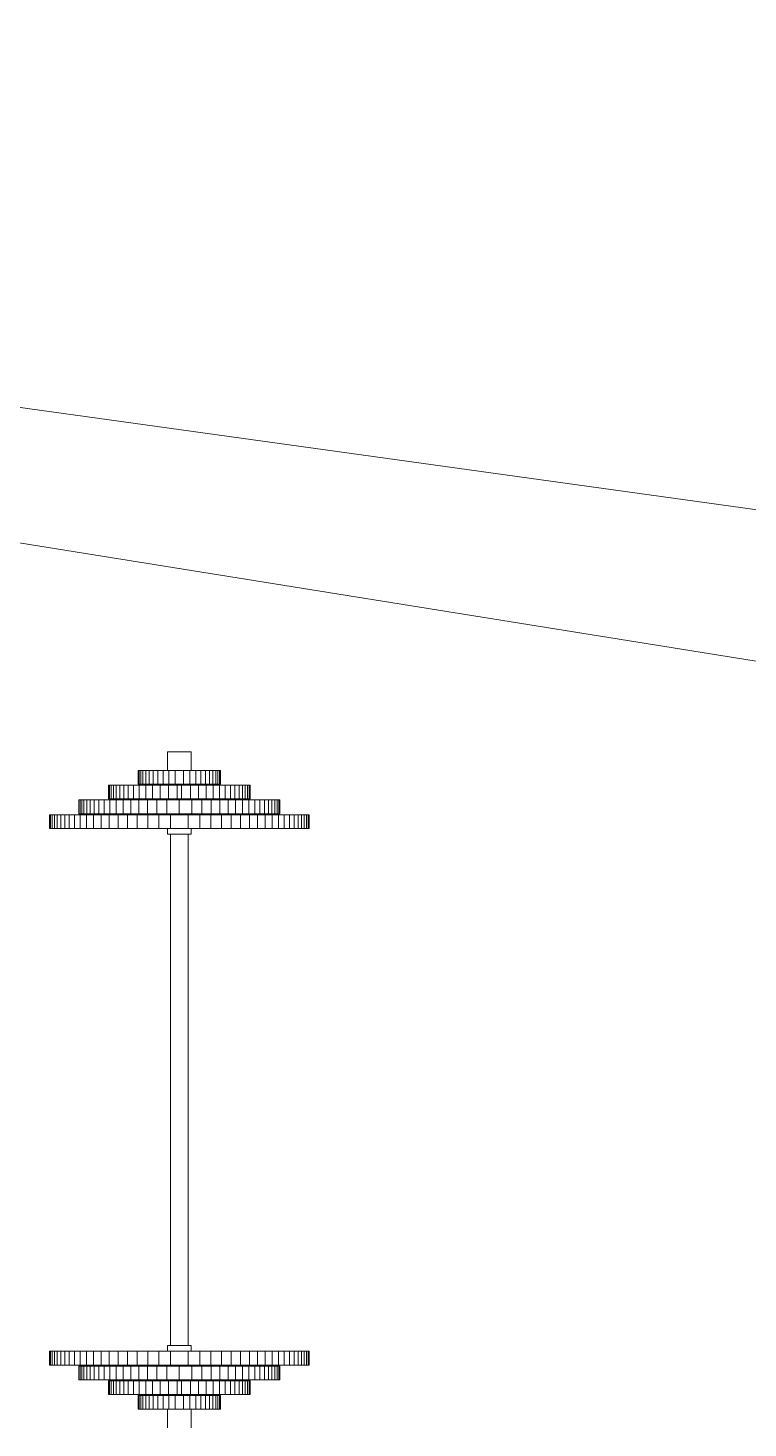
# Model space of a CAD drawing. Header units: metres. Extents: x -2 to 3328848, y -2 to 2725060.
# Drawn here: x 1663053.47 to 1663065.67, y 1362447.41 to 1362471.12 of the extents above; entities that cross this region are included whole.
import ezdxf

# ---------------------------------------------------------------- set-up
doc = ezdxf.new("R2010")
doc.units = ezdxf.units.M
doc.layers.add('ICT_TOMAS', color=1, linetype='Continuous', lineweight=0)
doc.layers.add('muebles', color=253, linetype='Continuous', lineweight=0)

msp = doc.modelspace()

# ---------------------------------------------------------------- linework, layer by layer
at = {"layer": 'ICT_TOMAS'}
for points in [[(1663007.058, 1362471.122), (1663132.637, 1362453.685)], [(1663007.058, 1362469.827), (1663132.818, 1362449.64), (1663141.198, 1362449.64), (1663141.198, 1362451.001)]]:
    msp.add_lwpolyline(points, dxfattribs=at)
at = {"layer": 'muebles'}
for p, q in [((1663055.836, 1362458.863), (1663055.836, 1362458.546)), ((1663055.836, 1362458.863), (1663056.232, 1362458.863)), ((1663056.134, 1362458.863), (1663055.934, 1362458.863)), ((1663056.232, 1362458.863), (1663056.232, 1362458.546)), ((1663055.334, 1362458.546), (1663056.134, 1362458.546)), ((1663055.334, 1362458.546), (1663055.334, 1362458.313)), ((1663055.352, 1362458.546), (1663055.352, 1362458.313)), ((1663055.38, 1362458.546), (1663055.38, 1362458.313)), ((1663055.418, 1362458.546), (1663055.418, 1362458.313)), ((1663055.466, 1362458.546), (1663055.466, 1362458.313)), ((1663055.524, 1362458.546), (1663055.524, 1362458.313)), ((1663055.592, 1362458.546), (1663055.592, 1362458.313)), ((1663055.67, 1362458.546), (1663055.67, 1362458.313)), ((1663055.758, 1362458.546), (1663055.758, 1362458.313)), ((1663055.856, 1362458.546), (1663055.856, 1362458.313)), ((1663056.734, 1362458.546), (1663055.934, 1362458.546)), ((1663055.964, 1362458.546), (1663055.964, 1362458.313)), ((1663056.105, 1362458.546), (1663056.105, 1362458.313)), ((1663056.213, 1362458.546), (1663056.213, 1362458.313)), ((1663056.311, 1362458.546), (1663056.311, 1362458.313)), ((1663056.399, 1362458.546), (1663056.399, 1362458.313)), ((1663056.477, 1362458.546), (1663056.477, 1362458.313)), ((1663056.545, 1362458.546), (1663056.545, 1362458.313)), ((1663056.603, 1362458.546), (1663056.603, 1362458.313)), ((1663056.651, 1362458.546), (1663056.651, 1362458.313)), ((1663056.689, 1362458.546), (1663056.689, 1362458.313)), ((1663056.717, 1362458.546), (1663056.717, 1362458.313)), ((1663056.734, 1362458.546), (1663056.734, 1362458.313)), ((1663054.834, 1362458.296), (1663054.834, 1362458.063)), ((1663056.034, 1362458.296), (1663054.834, 1362458.296)), ((1663054.852, 1362458.296), (1663054.852, 1362458.063)), ((1663054.88, 1362458.296), (1663054.88, 1362458.063)), ((1663054.918, 1362458.296), (1663054.918, 1362458.063)), ((1663054.966, 1362458.296), (1663054.966, 1362458.063)), ((1663055.024, 1362458.296), (1663055.024, 1362458.063)), ((1663055.092, 1362458.296), (1663055.092, 1362458.063)), ((1663055.17, 1362458.296), (1663055.17, 1362458.063)), ((1663055.258, 1362458.296), (1663055.258, 1362458.063)), ((1663056.034, 1362458.313), (1663055.334, 1362458.313)), ((1663055.356, 1362458.296), (1663055.356, 1362458.063)), ((1663055.464, 1362458.296), (1663055.464, 1362458.063)), ((1663055.582, 1362458.296), (1663055.582, 1362458.063)), ((1663055.71, 1362458.296), (1663055.71, 1362458.063)), ((1663055.836, 1362458.313), (1663055.836, 1362458.296)), ((1663055.848, 1362458.296), (1663055.848, 1362458.063)), ((1663055.934, 1362458.313), (1663056.134, 1362458.313)), ((1663056.134, 1362458.313), (1663055.934, 1362458.313)), ((1663055.996, 1362458.296), (1663055.996, 1362458.063)), ((1663056.034, 1362458.313), (1663056.734, 1362458.313)), ((1663056.034, 1362458.296), (1663057.234, 1362458.296)), ((1663056.073, 1362458.296), (1663056.073, 1362458.063)), ((1663056.221, 1362458.296), (1663056.221, 1362458.063)), ((1663056.232, 1362458.313), (1663056.232, 1362458.296)), ((1663056.359, 1362458.296), (1663056.359, 1362458.063)), ((1663056.487, 1362458.296), (1663056.487, 1362458.063)), ((1663056.605, 1362458.296), (1663056.605, 1362458.063)), ((1663056.713, 1362458.296), (1663056.713, 1362458.063)), ((1663056.811, 1362458.296), (1663056.811, 1362458.063)), ((1663056.899, 1362458.296), (1663056.899, 1362458.063)), ((1663056.977, 1362458.296), (1663056.977, 1362458.063)), ((1663057.045, 1362458.296), (1663057.045, 1362458.063)), ((1663057.103, 1362458.296), (1663057.103, 1362458.063)), ((1663057.151, 1362458.296), (1663057.151, 1362458.063)), ((1663057.189, 1362458.296), (1663057.189, 1362458.063)), ((1663057.217, 1362458.296), (1663057.217, 1362458.063)), ((1663057.234, 1362458.296), (1663057.234, 1362458.063)), ((1663054.334, 1362458.046), (1663054.334, 1362457.813)), ((1663054.834, 1362458.046), (1663054.334, 1362458.046)), ((1663054.352, 1362458.046), (1663054.352, 1362457.813)), ((1663054.38, 1362458.046), (1663054.38, 1362457.813)), ((1663054.418, 1362458.046), (1663054.418, 1362457.813)), ((1663054.466, 1362458.046), (1663054.466, 1362457.813)), ((1663054.524, 1362458.046), (1663054.524, 1362457.813)), ((1663054.592, 1362458.046), (1663054.592, 1362457.813)), ((1663054.67, 1362458.046), (1663054.67, 1362457.813)), ((1663054.758, 1362458.046), (1663054.758, 1362457.813)), ((1663056.034, 1362458.063), (1663054.834, 1362458.063)), ((1663056.034, 1362458.046), (1663054.834, 1362458.046)), ((1663054.856, 1362458.046), (1663054.856, 1362457.813)), ((1663054.964, 1362458.046), (1663054.964, 1362457.813)), ((1663055.082, 1362458.046), (1663055.082, 1362457.813)), ((1663055.21, 1362458.046), (1663055.21, 1362457.813)), ((1663055.348, 1362458.046), (1663055.348, 1362457.813)), ((1663055.496, 1362458.046), (1663055.496, 1362457.813)), ((1663055.654, 1362458.046), (1663055.654, 1362457.813)), ((1663055.822, 1362458.046), (1663055.822, 1362457.813)), ((1663055.836, 1362458.063), (1663055.836, 1362458.046)), ((1663056.034, 1362458.063), (1663057.234, 1362458.063)), ((1663056.034, 1362458.046), (1663056.034, 1362457.813)), ((1663056.034, 1362458.046), (1663057.234, 1362458.046)), ((1663056.232, 1362458.063), (1663056.232, 1362458.046)), ((1663056.247, 1362458.046), (1663056.247, 1362457.813)), ((1663056.415, 1362458.046), (1663056.415, 1362457.813)), ((1663056.573, 1362458.046), (1663056.573, 1362457.813)), ((1663056.721, 1362458.046), (1663056.721, 1362457.813)), ((1663056.859, 1362458.046), (1663056.859, 1362457.813)), ((1663056.987, 1362458.046), (1663056.987, 1362457.813)), ((1663057.105, 1362458.046), (1663057.105, 1362457.813)), ((1663057.213, 1362458.046), (1663057.213, 1362457.813)), ((1663057.234, 1362458.046), (1663057.734, 1362458.046)), ((1663057.311, 1362458.046), (1663057.311, 1362457.813)), ((1663057.399, 1362458.046), (1663057.399, 1362457.813)), ((1663057.477, 1362458.046), (1663057.477, 1362457.813)), ((1663057.545, 1362458.046), (1663057.545, 1362457.813)), ((1663057.603, 1362458.046), (1663057.603, 1362457.813)), ((1663057.651, 1362458.046), (1663057.651, 1362457.813)), ((1663057.689, 1362458.046), (1663057.689, 1362457.813)), ((1663057.717, 1362458.046), (1663057.717, 1362457.813)), ((1663057.734, 1362458.046), (1663057.734, 1362457.813)), ((1663054.334, 1362457.796), (1663053.834, 1362457.796)), ((1663053.834, 1362457.796), (1663053.834, 1362457.563)), ((1663053.852, 1362457.796), (1663053.852, 1362457.563)), ((1663053.88, 1362457.796), (1663053.88, 1362457.563)), ((1663053.918, 1362457.796), (1663053.918, 1362457.563)), ((1663053.966, 1362457.796), (1663053.966, 1362457.563)), ((1663054.024, 1362457.796), (1663054.024, 1362457.563)), ((1663054.092, 1362457.796), (1663054.092, 1362457.563)), ((1663054.17, 1362457.796), (1663054.17, 1362457.563)), ((1663054.258, 1362457.796), (1663054.258, 1362457.563)), ((1663054.834, 1362457.813), (1663054.334, 1362457.813)), ((1663054.834, 1362457.796), (1663054.334, 1362457.796)), ((1663054.356, 1362457.796), (1663054.356, 1362457.563)), ((1663054.464, 1362457.796), (1663054.464, 1362457.563)), ((1663054.582, 1362457.796), (1663054.582, 1362457.563)), ((1663054.71, 1362457.796), (1663054.71, 1362457.563)), ((1663056.034, 1362457.813), (1663054.834, 1362457.813)), ((1663056.034, 1362457.796), (1663054.834, 1362457.796)), ((1663054.848, 1362457.796), (1663054.848, 1362457.563)), ((1663054.996, 1362457.796), (1663054.996, 1362457.563)), ((1663055.154, 1362457.796), (1663055.154, 1362457.563)), ((1663055.322, 1362457.796), (1663055.322, 1362457.563)), ((1663055.5, 1362457.796), (1663055.5, 1362457.563)), ((1663055.688, 1362457.796), (1663055.688, 1362457.563)), ((1663055.836, 1362457.813), (1663055.836, 1362457.796)), ((1663055.886, 1362457.796), (1663055.886, 1362457.563)), ((1663056.034, 1362457.813), (1663057.234, 1362457.813)), ((1663056.034, 1362457.796), (1663057.234, 1362457.796)), ((1663056.183, 1362457.796), (1663056.183, 1362457.563)), ((1663056.232, 1362457.813), (1663056.232, 1362457.796)), ((1663056.381, 1362457.796), (1663056.381, 1362457.563)), ((1663056.569, 1362457.796), (1663056.569, 1362457.563)), ((1663056.747, 1362457.796), (1663056.747, 1362457.563)), ((1663056.915, 1362457.796), (1663056.915, 1362457.563)), ((1663057.073, 1362457.796), (1663057.073, 1362457.563)), ((1663057.221, 1362457.796), (1663057.221, 1362457.563)), ((1663057.234, 1362457.813), (1663057.734, 1362457.813)), ((1663057.234, 1362457.796), (1663057.734, 1362457.796)), ((1663057.359, 1362457.796), (1663057.359, 1362457.563)), ((1663057.487, 1362457.796), (1663057.487, 1362457.563)), ((1663057.605, 1362457.796), (1663057.605, 1362457.563)), ((1663057.713, 1362457.796), (1663057.713, 1362457.563)), ((1663057.734, 1362457.796), (1663058.234, 1362457.796)), ((1663057.811, 1362457.796), (1663057.811, 1362457.563)), ((1663057.899, 1362457.796), (1663057.899, 1362457.563)), ((1663057.977, 1362457.796), (1663057.977, 1362457.563)), ((1663058.045, 1362457.796), (1663058.045, 1362457.563)), ((1663058.103, 1362457.796), (1663058.103, 1362457.563)), ((1663058.151, 1362457.796), (1663058.151, 1362457.563)), ((1663058.189, 1362457.796), (1663058.189, 1362457.563)), ((1663058.217, 1362457.796), (1663058.217, 1362457.563)), ((1663058.234, 1362457.796), (1663058.234, 1362457.563)), ((1663054.834, 1362457.563), (1663053.834, 1362457.563)), ((1663056.034, 1362457.563), (1663054.834, 1362457.563)), ((1663055.836, 1362457.465), (1663055.836, 1362457.563)), ((1663056.034, 1362457.563), (1663057.234, 1362457.563)), ((1663056.232, 1362457.465), (1663056.232, 1362457.563)), ((1663057.234, 1362457.563), (1663058.234, 1362457.563)), ((1663056.034, 1362457.465), (1663055.836, 1362457.465)), ((1663055.886, 1362448.806), (1663055.886, 1362457.465)), ((1663055.886, 1362457.465), (1663055.886, 1362448.806)), ((1663055.886, 1362449.48), (1663055.886, 1362457.465)), ((1663056.034, 1362457.465), (1663056.232, 1362457.465)), ((1663056.182, 1362449.48), (1663056.182, 1362457.465)), ((1663056.182, 1362449.48), (1663056.182, 1362457.465)), ((1663055.886, 1362456.792), (1663055.886, 1362448.806)), ((1663056.182, 1362456.792), (1663056.182, 1362448.806)), ((1663056.182, 1362456.792), (1663056.182, 1362448.806)), ((1663056.034, 1362448.806), (1663055.836, 1362448.806)), ((1663055.836, 1362448.806), (1663055.836, 1362448.708)), ((1663055.836, 1362448.806), (1663055.836, 1362448.708)), ((1663056.034, 1362448.806), (1663055.836, 1362448.806)), ((1663056.034, 1362448.806), (1663056.232, 1362448.806)), ((1663056.034, 1362448.806), (1663056.232, 1362448.806)), ((1663056.232, 1362448.806), (1663056.232, 1362448.708)), ((1663056.232, 1362448.806), (1663056.232, 1362448.708)), ((1663054.834, 1362448.708), (1663053.834, 1362448.708)), ((1663053.834, 1362448.475), (1663053.834, 1362448.708)), ((1663053.834, 1362448.475), (1663053.834, 1362448.708)), ((1663054.834, 1362448.708), (1663053.834, 1362448.708)), ((1663053.852, 1362448.475), (1663053.852, 1362448.708)), ((1663053.852, 1362448.475), (1663053.852, 1362448.708)), ((1663053.88, 1362448.475), (1663053.88, 1362448.708)), ((1663053.88, 1362448.475), (1663053.88, 1362448.708)), ((1663053.918, 1362448.475), (1663053.918, 1362448.708)), ((1663053.918, 1362448.475), (1663053.918, 1362448.708)), ((1663053.966, 1362448.475), (1663053.966, 1362448.708)), ((1663053.966, 1362448.475), (1663053.966, 1362448.708)), ((1663054.024, 1362448.475), (1663054.024, 1362448.708)), ((1663054.024, 1362448.475), (1663054.024, 1362448.708)), ((1663054.092, 1362448.475), (1663054.092, 1362448.708)), ((1663054.092, 1362448.475), (1663054.092, 1362448.708)), ((1663054.17, 1362448.475), (1663054.17, 1362448.708)), ((1663054.17, 1362448.475), (1663054.17, 1362448.708)), ((1663054.258, 1362448.475), (1663054.258, 1362448.708)), ((1663054.258, 1362448.475), (1663054.258, 1362448.708)), ((1663054.356, 1362448.475), (1663054.356, 1362448.708)), ((1663054.356, 1362448.475), (1663054.356, 1362448.708)), ((1663054.464, 1362448.475), (1663054.464, 1362448.708)), ((1663054.464, 1362448.475), (1663054.464, 1362448.708)), ((1663054.582, 1362448.475), (1663054.582, 1362448.708)), ((1663054.582, 1362448.475), (1663054.582, 1362448.708)), ((1663054.71, 1362448.475), (1663054.71, 1362448.708)), ((1663054.71, 1362448.475), (1663054.71, 1362448.708)), ((1663056.034, 1362448.708), (1663054.834, 1362448.708)), ((1663056.034, 1362448.708), (1663054.834, 1362448.708)), ((1663054.848, 1362448.475), (1663054.848, 1362448.708)), ((1663054.848, 1362448.475), (1663054.848, 1362448.708)), ((1663054.996, 1362448.475), (1663054.996, 1362448.708)), ((1663054.996, 1362448.475), (1663054.996, 1362448.708)), ((1663055.154, 1362448.475), (1663055.154, 1362448.708)), ((1663055.154, 1362448.475), (1663055.154, 1362448.708)), ((1663055.322, 1362448.475), (1663055.322, 1362448.708)), ((1663055.322, 1362448.475), (1663055.322, 1362448.708)), ((1663055.5, 1362448.475), (1663055.5, 1362448.708)), ((1663055.688, 1362448.475), (1663055.688, 1362448.708)), ((1663055.886, 1362448.475), (1663055.886, 1362448.708)), ((1663055.886, 1362448.475), (1663055.886, 1362448.708)), ((1663056.034, 1362448.708), (1663057.234, 1362448.708)), ((1663056.034, 1362448.708), (1663057.234, 1362448.708)), ((1663056.183, 1362448.475), (1663056.183, 1362448.708)), ((1663056.183, 1362448.475), (1663056.183, 1362448.708)), ((1663056.381, 1362448.475), (1663056.381, 1362448.708)), ((1663056.569, 1362448.475), (1663056.569, 1362448.708)), ((1663056.569, 1362448.475), (1663056.569, 1362448.708)), ((1663056.747, 1362448.475), (1663056.747, 1362448.708)), ((1663056.747, 1362448.475), (1663056.747, 1362448.708)), ((1663056.915, 1362448.475), (1663056.915, 1362448.708)), ((1663056.915, 1362448.475), (1663056.915, 1362448.708)), ((1663057.073, 1362448.475), (1663057.073, 1362448.708)), ((1663057.073, 1362448.475), (1663057.073, 1362448.708)), ((1663057.221, 1362448.475), (1663057.221, 1362448.708)), ((1663057.221, 1362448.475), (1663057.221, 1362448.708)), ((1663057.234, 1362448.708), (1663058.234, 1362448.708)), ((1663057.234, 1362448.708), (1663058.234, 1362448.708)), ((1663057.359, 1362448.475), (1663057.359, 1362448.708)), ((1663057.359, 1362448.475), (1663057.359, 1362448.708)), ((1663057.487, 1362448.475), (1663057.487, 1362448.708)), ((1663057.487, 1362448.475), (1663057.487, 1362448.708)), ((1663057.605, 1362448.475), (1663057.605, 1362448.708)), ((1663057.605, 1362448.475), (1663057.605, 1362448.708)), ((1663057.713, 1362448.475), (1663057.713, 1362448.708)), ((1663057.713, 1362448.475), (1663057.713, 1362448.708)), ((1663057.811, 1362448.475), (1663057.811, 1362448.708)), ((1663057.811, 1362448.475), (1663057.811, 1362448.708)), ((1663057.899, 1362448.475), (1663057.899, 1362448.708)), ((1663057.899, 1362448.475), (1663057.899, 1362448.708)), ((1663057.977, 1362448.475), (1663057.977, 1362448.708)), ((1663057.977, 1362448.475), (1663057.977, 1362448.708)), ((1663058.045, 1362448.475), (1663058.045, 1362448.708)), ((1663058.045, 1362448.475), (1663058.045, 1362448.708)), ((1663058.103, 1362448.475), (1663058.103, 1362448.708)), ((1663058.103, 1362448.475), (1663058.103, 1362448.708)), ((1663058.151, 1362448.475), (1663058.151, 1362448.708)), ((1663058.151, 1362448.475), (1663058.151, 1362448.708)), ((1663058.189, 1362448.475), (1663058.189, 1362448.708)), ((1663058.189, 1362448.475), (1663058.189, 1362448.708)), ((1663058.217, 1362448.475), (1663058.217, 1362448.708)), ((1663058.217, 1362448.475), (1663058.217, 1362448.708)), ((1663058.234, 1362448.475), (1663058.234, 1362448.708)), ((1663058.234, 1362448.475), (1663058.234, 1362448.708)), ((1663054.334, 1362448.475), (1663053.834, 1362448.475)), ((1663054.334, 1362448.475), (1663053.834, 1362448.475)), ((1663054.834, 1362448.475), (1663054.334, 1362448.475)), ((1663054.834, 1362448.475), (1663054.334, 1362448.475)), ((1663054.834, 1362448.458), (1663054.334, 1362448.458)), ((1663054.334, 1362448.225), (1663054.334, 1362448.458)), ((1663054.334, 1362448.225), (1663054.334, 1362448.458)), ((1663054.834, 1362448.458), (1663054.334, 1362448.458)), ((1663054.352, 1362448.225), (1663054.352, 1362448.458)), ((1663054.352, 1362448.225), (1663054.352, 1362448.458)), ((1663054.38, 1362448.225), (1663054.38, 1362448.458)), ((1663054.38, 1362448.225), (1663054.38, 1362448.458)), ((1663054.418, 1362448.225), (1663054.418, 1362448.458)), ((1663054.418, 1362448.225), (1663054.418, 1362448.458)), ((1663054.466, 1362448.225), (1663054.466, 1362448.458)), ((1663054.466, 1362448.225), (1663054.466, 1362448.458)), ((1663054.524, 1362448.225), (1663054.524, 1362448.458)), ((1663054.524, 1362448.225), (1663054.524, 1362448.458)), ((1663054.592, 1362448.225), (1663054.592, 1362448.458)), ((1663054.592, 1362448.225), (1663054.592, 1362448.458)), ((1663054.67, 1362448.225), (1663054.67, 1362448.458)), ((1663054.67, 1362448.225), (1663054.67, 1362448.458)), ((1663054.758, 1362448.225), (1663054.758, 1362448.458)), ((1663054.758, 1362448.225), (1663054.758, 1362448.458)), ((1663056.034, 1362448.475), (1663054.834, 1362448.475)), ((1663056.034, 1362448.475), (1663054.834, 1362448.475)), ((1663056.034, 1362448.458), (1663054.834, 1362448.458)), ((1663056.034, 1362448.458), (1663054.834, 1362448.458)), ((1663054.856, 1362448.225), (1663054.856, 1362448.458)), ((1663054.856, 1362448.225), (1663054.856, 1362448.458)), ((1663054.964, 1362448.225), (1663054.964, 1362448.458)), ((1663054.964, 1362448.225), (1663054.964, 1362448.458)), ((1663055.082, 1362448.225), (1663055.082, 1362448.458)), ((1663055.082, 1362448.225), (1663055.082, 1362448.458)), ((1663055.21, 1362448.225), (1663055.21, 1362448.458)), ((1663055.21, 1362448.225), (1663055.21, 1362448.458)), ((1663055.348, 1362448.225), (1663055.348, 1362448.458)), ((1663055.348, 1362448.225), (1663055.348, 1362448.458)), ((1663055.496, 1362448.225), (1663055.496, 1362448.458)), ((1663055.654, 1362448.225), (1663055.654, 1362448.458)), ((1663055.822, 1362448.225), (1663055.822, 1362448.458)), ((1663055.822, 1362448.225), (1663055.822, 1362448.458)), ((1663055.836, 1362448.458), (1663055.836, 1362448.475)), ((1663055.836, 1362448.458), (1663055.836, 1362448.475)), ((1663056.034, 1362448.475), (1663057.234, 1362448.475)), ((1663056.034, 1362448.475), (1663057.234, 1362448.475)), ((1663056.034, 1362448.458), (1663057.234, 1362448.458)), ((1663056.034, 1362448.225), (1663056.034, 1362448.458)), ((1663056.034, 1362448.458), (1663057.234, 1362448.458)), ((1663056.232, 1362448.458), (1663056.232, 1362448.475)), ((1663056.247, 1362448.225), (1663056.247, 1362448.458)), ((1663056.415, 1362448.225), (1663056.415, 1362448.458)), ((1663056.573, 1362448.225), (1663056.573, 1362448.458)), ((1663056.573, 1362448.225), (1663056.573, 1362448.458)), ((1663056.721, 1362448.225), (1663056.721, 1362448.458)), ((1663056.721, 1362448.225), (1663056.721, 1362448.458)), ((1663056.859, 1362448.225), (1663056.859, 1362448.458)), ((1663056.859, 1362448.225), (1663056.859, 1362448.458)), ((1663056.987, 1362448.225), (1663056.987, 1362448.458)), ((1663056.987, 1362448.225), (1663056.987, 1362448.458)), ((1663057.105, 1362448.225), (1663057.105, 1362448.458)), ((1663057.105, 1362448.225), (1663057.105, 1362448.458)), ((1663057.213, 1362448.225), (1663057.213, 1362448.458)), ((1663057.213, 1362448.225), (1663057.213, 1362448.458)), ((1663057.234, 1362448.475), (1663057.734, 1362448.475)), ((1663057.234, 1362448.475), (1663057.734, 1362448.475)), ((1663057.234, 1362448.458), (1663057.734, 1362448.458)), ((1663057.234, 1362448.458), (1663057.734, 1362448.458)), ((1663057.311, 1362448.225), (1663057.311, 1362448.458)), ((1663057.311, 1362448.225), (1663057.311, 1362448.458)), ((1663057.399, 1362448.225), (1663057.399, 1362448.458)), ((1663057.399, 1362448.225), (1663057.399, 1362448.458)), ((1663057.477, 1362448.225), (1663057.477, 1362448.458)), ((1663057.477, 1362448.225), (1663057.477, 1362448.458)), ((1663057.545, 1362448.225), (1663057.545, 1362448.458)), ((1663057.545, 1362448.225), (1663057.545, 1362448.458)), ((1663057.603, 1362448.225), (1663057.603, 1362448.458)), ((1663057.603, 1362448.225), (1663057.603, 1362448.458)), ((1663057.651, 1362448.225), (1663057.651, 1362448.458)), ((1663057.651, 1362448.225), (1663057.651, 1362448.458)), ((1663057.689, 1362448.225), (1663057.689, 1362448.458)), ((1663057.689, 1362448.225), (1663057.689, 1362448.458)), ((1663057.717, 1362448.225), (1663057.717, 1362448.458)), ((1663057.717, 1362448.225), (1663057.717, 1362448.458)), ((1663057.734, 1362448.475), (1663058.234, 1362448.475)), ((1663057.734, 1362448.475), (1663058.234, 1362448.475)), ((1663057.734, 1362448.225), (1663057.734, 1362448.458)), ((1663057.734, 1362448.225), (1663057.734, 1362448.458)), ((1663054.834, 1362448.225), (1663054.334, 1362448.225)), ((1663054.834, 1362448.225), (1663054.334, 1362448.225)), ((1663056.034, 1362448.225), (1663054.834, 1362448.225)), ((1663056.034, 1362448.225), (1663054.834, 1362448.225)), ((1663056.034, 1362448.208), (1663054.834, 1362448.208)), ((1663054.834, 1362447.975), (1663054.834, 1362448.208)), ((1663056.034, 1362448.208), (1663054.834, 1362448.208)), ((1663054.834, 1362447.975), (1663054.834, 1362448.208)), ((1663054.852, 1362447.975), (1663054.852, 1362448.208)), ((1663054.852, 1362447.975), (1663054.852, 1362448.208)), ((1663054.88, 1362447.975), (1663054.88, 1362448.208)), ((1663054.88, 1362447.975), (1663054.88, 1362448.208)), ((1663054.918, 1362447.975), (1663054.918, 1362448.208)), ((1663054.918, 1362447.975), (1663054.918, 1362448.208)), ((1663054.966, 1362447.975), (1663054.966, 1362448.208)), ((1663054.966, 1362447.975), (1663054.966, 1362448.208)), ((1663055.024, 1362447.975), (1663055.024, 1362448.208)), ((1663055.024, 1362447.975), (1663055.024, 1362448.208)), ((1663055.092, 1362447.975), (1663055.092, 1362448.208)), ((1663055.092, 1362447.975), (1663055.092, 1362448.208)), ((1663055.17, 1362447.975), (1663055.17, 1362448.208)), ((1663055.17, 1362447.975), (1663055.17, 1362448.208)), ((1663055.258, 1362447.975), (1663055.258, 1362448.208)), ((1663055.258, 1362447.975), (1663055.258, 1362448.208)), ((1663055.356, 1362447.975), (1663055.356, 1362448.208)), ((1663055.356, 1362447.975), (1663055.356, 1362448.208)), ((1663055.464, 1362447.975), (1663055.464, 1362448.208)), ((1663055.582, 1362447.975), (1663055.582, 1362448.208)), ((1663055.71, 1362447.975), (1663055.71, 1362448.208)), ((1663055.836, 1362448.208), (1663055.836, 1362448.225)), ((1663055.836, 1362448.208), (1663055.836, 1362448.225)), ((1663055.848, 1362447.975), (1663055.848, 1362448.208)), ((1663055.848, 1362447.975), (1663055.848, 1362448.208)), ((1663055.996, 1362447.975), (1663055.996, 1362448.208)), ((1663055.996, 1362447.975), (1663055.996, 1362448.208)), ((1663056.034, 1362448.225), (1663057.234, 1362448.225)), ((1663056.034, 1362448.225), (1663057.234, 1362448.225)), ((1663056.034, 1362448.208), (1663057.234, 1362448.208)), ((1663056.034, 1362448.208), (1663057.234, 1362448.208)), ((1663056.073, 1362447.975), (1663056.073, 1362448.208)), ((1663056.221, 1362447.975), (1663056.221, 1362448.208)), ((1663056.232, 1362448.208), (1663056.232, 1362448.225)), ((1663056.359, 1362447.975), (1663056.359, 1362448.208)), ((1663056.487, 1362447.975), (1663056.487, 1362448.208)), ((1663056.605, 1362447.975), (1663056.605, 1362448.208)), ((1663056.605, 1362447.975), (1663056.605, 1362448.208)), ((1663056.713, 1362447.975), (1663056.713, 1362448.208)), ((1663056.713, 1362447.975), (1663056.713, 1362448.208)), ((1663056.811, 1362447.975), (1663056.811, 1362448.208)), ((1663056.811, 1362447.975), (1663056.811, 1362448.208)), ((1663056.899, 1362447.975), (1663056.899, 1362448.208)), ((1663056.899, 1362447.975), (1663056.899, 1362448.208)), ((1663056.977, 1362447.975), (1663056.977, 1362448.208)), ((1663056.977, 1362447.975), (1663056.977, 1362448.208)), ((1663057.045, 1362447.975), (1663057.045, 1362448.208)), ((1663057.045, 1362447.975), (1663057.045, 1362448.208)), ((1663057.103, 1362447.975), (1663057.103, 1362448.208)), ((1663057.103, 1362447.975), (1663057.103, 1362448.208)), ((1663057.151, 1362447.975), (1663057.151, 1362448.208)), ((1663057.151, 1362447.975), (1663057.151, 1362448.208)), ((1663057.189, 1362447.975), (1663057.189, 1362448.208)), ((1663057.189, 1362447.975), (1663057.189, 1362448.208)), ((1663057.217, 1362447.975), (1663057.217, 1362448.208)), ((1663057.217, 1362447.975), (1663057.217, 1362448.208)), ((1663057.234, 1362448.225), (1663057.734, 1362448.225)), ((1663057.234, 1362448.225), (1663057.734, 1362448.225)), ((1663057.234, 1362447.975), (1663057.234, 1362448.208)), ((1663057.234, 1362447.975), (1663057.234, 1362448.208)), ((1663056.034, 1362447.975), (1663054.834, 1362447.975)), ((1663056.034, 1362447.975), (1663054.834, 1362447.975)), ((1663056.034, 1362447.958), (1663055.334, 1362447.958)), ((1663055.334, 1362447.725), (1663055.334, 1362447.958)), ((1663055.334, 1362447.725), (1663055.334, 1362447.958)), ((1663056.034, 1362447.958), (1663055.334, 1362447.958)), ((1663055.352, 1362447.725), (1663055.352, 1362447.958)), ((1663055.352, 1362447.725), (1663055.352, 1362447.958)), ((1663055.38, 1362447.725), (1663055.38, 1362447.958)), ((1663055.38, 1362447.725), (1663055.38, 1362447.958)), ((1663055.418, 1362447.725), (1663055.418, 1362447.958)), ((1663055.466, 1362447.725), (1663055.466, 1362447.958)), ((1663055.524, 1362447.725), (1663055.524, 1362447.958)), ((1663055.592, 1362447.725), (1663055.592, 1362447.958)), ((1663055.67, 1362447.725), (1663055.67, 1362447.958)), ((1663055.758, 1362447.725), (1663055.758, 1362447.958)), ((1663055.836, 1362447.958), (1663055.836, 1362447.975)), ((1663055.836, 1362447.958), (1663055.836, 1362447.975)), ((1663055.856, 1362447.725), (1663055.856, 1362447.958)), ((1663055.856, 1362447.725), (1663055.856, 1362447.958)), ((1663056.134, 1362447.958), (1663055.934, 1362447.958)), ((1663055.934, 1362447.958), (1663056.134, 1362447.958)), ((1663055.934, 1362447.958), (1663056.134, 1362447.958)), ((1663056.134, 1362447.958), (1663055.934, 1362447.958)), ((1663055.964, 1362447.725), (1663055.964, 1362447.958)), ((1663055.964, 1362447.725), (1663055.964, 1362447.958)), ((1663056.034, 1362447.975), (1663057.234, 1362447.975)), ((1663056.034, 1362447.975), (1663057.234, 1362447.975)), ((1663056.034, 1362447.958), (1663056.734, 1362447.958)), ((1663056.034, 1362447.958), (1663056.734, 1362447.958)), ((1663056.105, 1362447.725), (1663056.105, 1362447.958)), ((1663056.213, 1362447.725), (1663056.213, 1362447.958)), ((1663056.232, 1362447.958), (1663056.232, 1362447.975)), ((1663056.311, 1362447.725), (1663056.311, 1362447.958)), ((1663056.399, 1362447.725), (1663056.399, 1362447.958)), ((1663056.477, 1362447.725), (1663056.477, 1362447.958)), ((1663056.545, 1362447.725), (1663056.545, 1362447.958)), ((1663056.545, 1362447.725), (1663056.545, 1362447.958)), ((1663056.603, 1362447.725), (1663056.603, 1362447.958)), ((1663056.603, 1362447.725), (1663056.603, 1362447.958)), ((1663056.651, 1362447.725), (1663056.651, 1362447.958)), ((1663056.651, 1362447.725), (1663056.651, 1362447.958)), ((1663056.689, 1362447.725), (1663056.689, 1362447.958)), ((1663056.689, 1362447.725), (1663056.689, 1362447.958)), ((1663056.717, 1362447.725), (1663056.717, 1362447.958)), ((1663056.717, 1362447.725), (1663056.717, 1362447.958)), ((1663056.734, 1362447.725), (1663056.734, 1362447.958)), ((1663056.734, 1362447.725), (1663056.734, 1362447.958)), ((1663055.334, 1362447.725), (1663056.134, 1362447.725)), ((1663055.334, 1362447.725), (1663056.134, 1362447.725)), ((1663055.836, 1362447.408), (1663055.836, 1362447.725)), ((1663055.836, 1362447.408), (1663055.836, 1362447.725)), ((1663056.734, 1362447.725), (1663055.934, 1362447.725)), ((1663056.734, 1362447.725), (1663055.934, 1362447.725)), ((1663056.232, 1362447.408), (1663056.232, 1362447.725)), ((1663056.232, 1362447.408), (1663056.232, 1362447.725))]:
    msp.add_line(p, q, dxfattribs=at)

doc.saveas('drawing.dxf')
